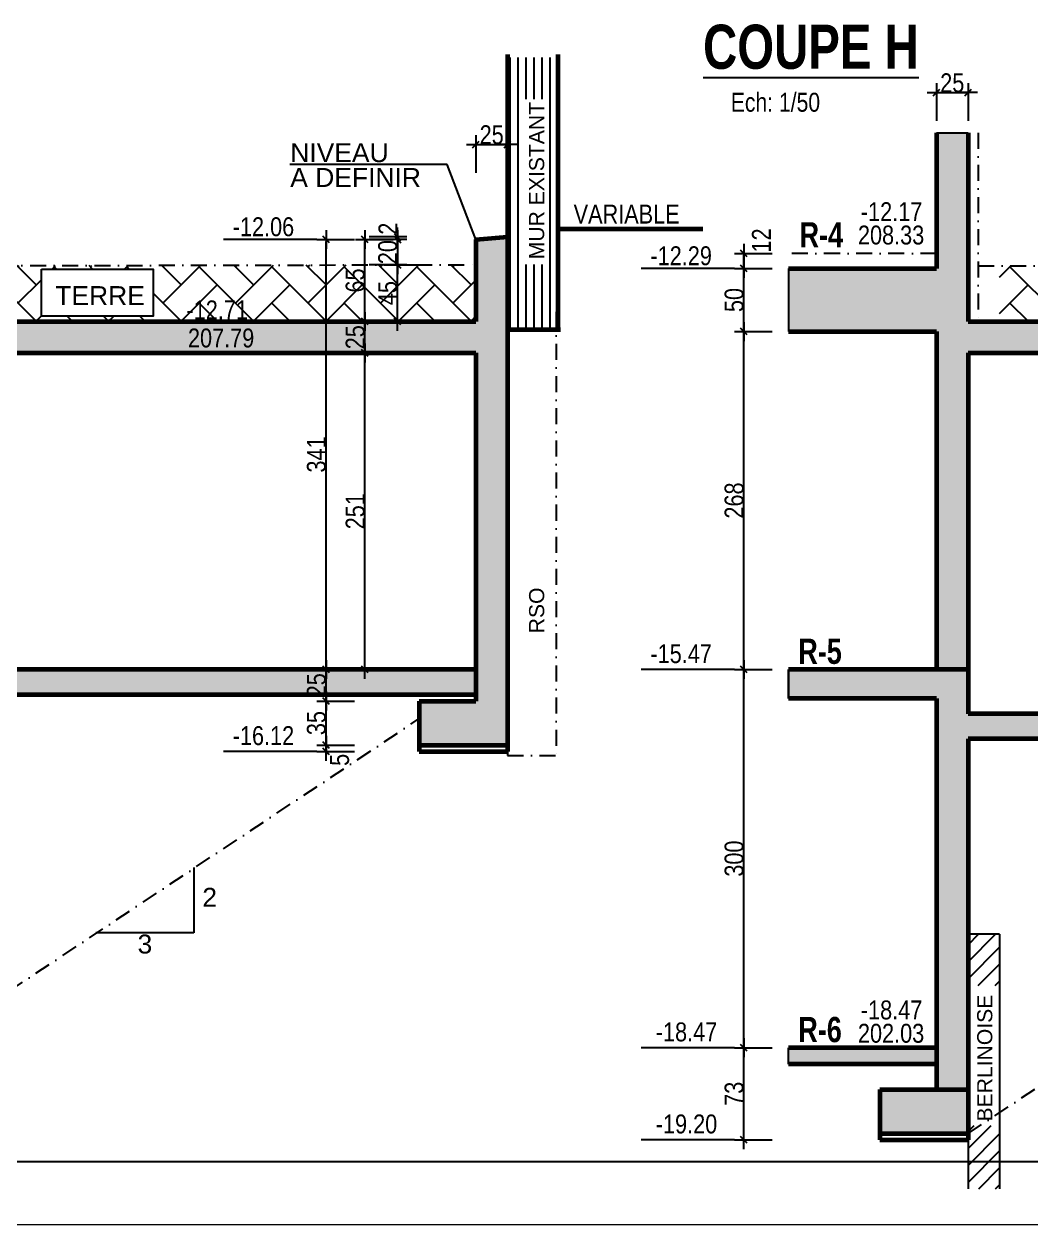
# Model space of a CAD drawing. Header units: millimetres. Extents: x 11663 to 22207, y 4553 to 8762.
# Drawn here: x 18006 to 18804, y 4553 to 5506 of the extents above; entities that cross this region are included whole.
import ezdxf
from ezdxf.enums import TextEntityAlignment as Align

# ---------------------------------------------------------------- set-up
doc = ezdxf.new("R2010")
doc.units = ezdxf.units.MM
doc.linetypes.add('TIRETPTX2', pattern=[50.8, 25.4, -12.7, 0, -12.7])
for name, color, linetype in [('01_cote_gen', 4, 'Continuous'), ('01_linteaux', 2, 'Continuous'), ('01_poch_BN', 9, 'Continuous'), ('01_poch_murs', 253, 'Continuous'), ('01_texte', 230, 'Continuous'), ('AA_COTES', 2, 'Continuous')]:
    doc.layers.add(name, color=color, linetype=linetype)
doc.layers.add('01_murs_coup', color=5, linetype='Continuous', lineweight=60)
doc.styles.add('ARIAL NA', font='ARIALN.TTF')
doc.styles.add('impact', font='impact.ttf')
doc.styles.add('MATTE_TXT', font='arial.ttf')
doc.styles.add('STYLE2', font='ARIALN.TTF')
doc.dimstyles.new('JB50', dxfattribs={"dimscale": 0.1, "dimtxt": 150, "dimasz": 15, "dimexe": 0.1, "dimexo": 0.1, "dimgap": 0.09, "dimtad": 1, "dimdec": 1, "dimdsep": 46, "dimtxsty": 'STYLE2', "dimblk1": 'BOND_G', "dimblk2": 'BOND_D', "dimsah": 1, "dimcen": 1.5, "dimdle": 0.01, "dimse1": 1, "dimse2": 1, "dimclrd": 4, "dimclre": 2, "dimclrt": 6, "dimazin": 2, "dimtfac": 2.333333, "dimtdec": 1, "dimtix": 1, "dimtmove": 2, "dimatfit": 3, "dimldrblk": 'BOND_G', "dimfxl": 1, "dimtolj": 1, "dimtzin": 0, "dimarcsym": 0})

# ---------------------------------------------------------------- blocks, each defined once
blk = doc.blocks.new('BOND_G')
at = {"layer": 'AA_COTES', "color": 0}
for p, q in [((0, -5), (0, 15)), ((5, 0), (-5, 0)), ((1.77, 1.77), (-1.77, -1.77))]:
    blk.add_line(p, q, dxfattribs=at)
blk = doc.blocks.new('BOND_D')
at = {"layer": 'AA_COTES', "color": 0}
for p, q in [((5, 0), (-5, 0)), ((-1.77, -1.77), (1.77, 1.77)), ((0, 5), (0, -15))]:
    blk.add_line(p, q, dxfattribs=at)
blk = doc.blocks.new('*D349')
at = {"layer": '01_cote_gen', "color": 4, "lineweight": -2, "transparency": 16777216}
blk.add_line((18245.09, 4970.4), (18245.09, 4992.42), dxfattribs=at)
at = {"layer": 'Defpoints', "color": 0, "transparency": 16777216}
for p in [(18245.09, 4993.92), (18267.59, 4993.92), (18318.83, 4968.9)]:
    blk.add_point(p, dxfattribs=at)
at = {"layer": '01_cote_gen', "color": 4, "lineweight": -2, "transparency": 16777216, "xscale": 1.5, "yscale": 1.5, "zscale": 1.5}
for name, p, rotation in [('BOND_D', (18245.09, 4993.92), 90), ('BOND_G', (18245.09, 4968.9), 270)]:
    blk.add_blockref(name, p, dxfattribs=dict(at, rotation=rotation))
at = {"layer": '01_cote_gen', "color": 6, "transparency": 16777216, "insert": (18237.42, 4981.41), "char_height": 15, "attachment_point": 5, "rotation": 90, "style": 'STYLE2'}
blk.add_mtext('\\A1;25', dxfattribs=at)
blk = doc.blocks.new('*D350')
at = {"layer": '01_cote_gen', "color": 4, "lineweight": -2, "transparency": 16777216}
blk.add_line((18245.09, 4935.39), (18245.09, 4967.4), dxfattribs=at)
at = {"layer": 'Defpoints', "color": 0, "transparency": 16777216}
for p in [(18245.09, 4968.9), (18318.83, 4968.9), (18318.83, 4933.89)]:
    blk.add_point(p, dxfattribs=at)
at = {"layer": '01_cote_gen', "color": 4, "lineweight": -2, "transparency": 16777216, "xscale": 1.5, "yscale": 1.5, "zscale": 1.5}
for name, p, rotation in [('BOND_D', (18245.09, 4968.9), 90), ('BOND_G', (18245.09, 4933.89), 270)]:
    blk.add_blockref(name, p, dxfattribs=dict(at, rotation=rotation))
at = {"layer": '01_cote_gen', "color": 6, "transparency": 16777216, "insert": (18237.42, 4951.4), "char_height": 15, "attachment_point": 5, "rotation": 90, "style": 'STYLE2'}
blk.add_mtext('\\A1;35', dxfattribs=at)
blk = doc.blocks.new('*D351')
at = {"layer": '01_cote_gen', "color": 4, "lineweight": -2, "transparency": 16777216}
blk.add_line((18365.33, 5410.26), (18387.33, 5410.26), dxfattribs=at)
at = {"layer": 'Defpoints', "color": 0, "transparency": 16777216}
for p in [(18388.83, 5410.26), (18363.83, 5334.92), (18388.83, 5336.92)]:
    blk.add_point(p, dxfattribs=at)
at = {"layer": '01_cote_gen', "color": 4, "lineweight": -2, "transparency": 16777216, "xscale": 1.5, "yscale": 1.5, "zscale": 1.5, "rotation": 180}
blk.add_blockref('BOND_G', (18363.83, 5410.26), dxfattribs=at)
at = {"layer": '01_cote_gen', "color": 4, "lineweight": -2, "transparency": 16777216, "xscale": 1.5, "yscale": 1.5, "zscale": 1.5}
blk.add_blockref('BOND_D', (18388.83, 5410.26), dxfattribs=at)
at = {"layer": '01_cote_gen', "color": 6, "transparency": 16777216, "insert": (18376.33, 5417.92), "char_height": 15, "attachment_point": 5, "style": 'STYLE2'}
blk.add_mtext('\\A1;25', dxfattribs=at)
blk = doc.blocks.new('*D352')
at = {"layer": '01_cote_gen', "color": 4, "lineweight": -2, "transparency": 16777216}
blk.add_line((18245.09, 4930.39), (18245.09, 4932.39), dxfattribs=at)
at = {"layer": 'Defpoints', "color": 0, "transparency": 16777216}
for p in [(18245.09, 4933.89), (18318.83, 4933.89), (18318.83, 4928.89)]:
    blk.add_point(p, dxfattribs=at)
at = {"layer": '01_cote_gen', "color": 4, "lineweight": -2, "transparency": 16777216, "xscale": 1.5, "yscale": 1.5, "zscale": 1.5}
for name, p, rotation in [('BOND_D', (18245.09, 4933.89), 90), ('BOND_G', (18245.09, 4928.89), 270)]:
    blk.add_blockref(name, p, dxfattribs=dict(at, rotation=rotation))
at = {"layer": '01_cote_gen', "color": 6, "transparency": 16777216, "insert": (18255.81, 4922.25), "char_height": 15, "attachment_point": 5, "rotation": 90, "style": 'STYLE2'}
blk.add_mtext('\\A1;5', dxfattribs=at)
blk = doc.blocks.new('*D301')
at = {"layer": '01_cote_gen', "color": 4, "lineweight": -2, "transparency": 16777216}
blk.add_line((18245.09, 4995.42), (18245.09, 5333.42), dxfattribs=at)
at = {"layer": 'Defpoints', "color": 0, "transparency": 16777216}
for p in [(18245.09, 5334.92), (18363.83, 5334.92), (18267.59, 4993.92)]:
    blk.add_point(p, dxfattribs=at)
at = {"layer": '01_cote_gen', "color": 4, "lineweight": -2, "transparency": 16777216, "xscale": 1.5, "yscale": 1.5, "zscale": 1.5}
for name, p, rotation in [('BOND_D', (18245.09, 5334.92), 90), ('BOND_G', (18245.09, 4993.92), 270)]:
    blk.add_blockref(name, p, dxfattribs=dict(at, rotation=rotation))
at = {"layer": '01_cote_gen', "color": 6, "transparency": 16777216, "insert": (18237.42, 5164.42), "char_height": 15, "attachment_point": 5, "rotation": 90, "style": 'STYLE2'}
blk.add_mtext('\\A1;341', dxfattribs=at)
blk = doc.blocks.new('*D302')
at = {"layer": '01_cote_gen', "color": 4, "lineweight": -2, "transparency": 16777216}
blk.add_line((18275.82, 5271.42), (18275.82, 5333.42), dxfattribs=at)
at = {"layer": 'Defpoints', "color": 0, "transparency": 16777216}
for p in [(18275.82, 5334.92), (18363.83, 5334.92), (18363.83, 5269.92)]:
    blk.add_point(p, dxfattribs=at)
at = {"layer": '01_cote_gen', "color": 4, "lineweight": -2, "transparency": 16777216, "xscale": 1.5, "yscale": 1.5, "zscale": 1.5}
for name, p, rotation in [('BOND_D', (18275.82, 5334.92), 90), ('BOND_G', (18275.82, 5269.92), 270)]:
    blk.add_blockref(name, p, dxfattribs=dict(at, rotation=rotation))
at = {"layer": '01_cote_gen', "color": 6, "transparency": 16777216, "insert": (18268.15, 5302.42), "char_height": 15, "attachment_point": 5, "rotation": 90, "style": 'STYLE2'}
blk.add_mtext('\\A1;65', dxfattribs=at)
blk = doc.blocks.new('*D303')
at = {"layer": '01_cote_gen', "color": 4, "lineweight": -2, "transparency": 16777216}
blk.add_line((18301.59, 5333.42), (18301.59, 5316.42), dxfattribs=at)
at = {"layer": 'Defpoints', "color": 0, "transparency": 16777216}
for p in [(18363.83, 5334.92), (18301.59, 5314.92), (18363.83, 5314.92)]:
    blk.add_point(p, dxfattribs=at)
at = {"layer": '01_cote_gen', "color": 4, "lineweight": -2, "transparency": 16777216, "xscale": 1.5, "yscale": 1.5, "zscale": 1.5}
for name, p, rotation in [('BOND_G', (18301.59, 5334.92), 90), ('BOND_D', (18301.59, 5314.92), 270)]:
    blk.add_blockref(name, p, dxfattribs=dict(at, rotation=rotation))
at = {"layer": '01_cote_gen', "color": 6, "transparency": 16777216, "insert": (18293.92, 5324.92), "char_height": 15, "attachment_point": 5, "rotation": 90, "style": 'STYLE2'}
blk.add_mtext('\\A1;20', dxfattribs=at)
blk = doc.blocks.new('*D304')
at = {"layer": '01_cote_gen', "color": 4, "lineweight": -2, "transparency": 16777216}
blk.add_line((18301.59, 5271.42), (18301.59, 5313.42), dxfattribs=at)
at = {"layer": 'Defpoints', "color": 0, "transparency": 16777216}
for p in [(18301.59, 5314.92), (18324.09, 5314.92), (18317.21, 5269.92)]:
    blk.add_point(p, dxfattribs=at)
at = {"layer": '01_cote_gen', "color": 4, "lineweight": -2, "transparency": 16777216, "xscale": 1.5, "yscale": 1.5, "zscale": 1.5}
for name, p, rotation in [('BOND_D', (18301.59, 5314.92), 90), ('BOND_G', (18301.59, 5269.92), 270)]:
    blk.add_blockref(name, p, dxfattribs=dict(at, rotation=rotation))
at = {"layer": '01_cote_gen', "color": 6, "transparency": 16777216, "insert": (18293.95, 5292.42), "char_height": 15, "attachment_point": 5, "rotation": 90, "style": 'STYLE2'}
blk.add_mtext('\\A1;45', dxfattribs=at)
blk = doc.blocks.new('*D305')
at = {"layer": '01_cote_gen', "color": 4, "lineweight": -2, "transparency": 16777216}
blk.add_line((18275.82, 5246.42), (18275.82, 5268.42), dxfattribs=at)
at = {"layer": 'Defpoints', "color": 0, "transparency": 16777216}
for p in [(18275.82, 5269.92), (18290.31, 5269.92), (18290.31, 5244.92)]:
    blk.add_point(p, dxfattribs=at)
at = {"layer": '01_cote_gen', "color": 4, "lineweight": -2, "transparency": 16777216, "xscale": 1.5, "yscale": 1.5, "zscale": 1.5}
for name, p, rotation in [('BOND_D', (18275.82, 5269.92), 90), ('BOND_G', (18275.82, 5244.92), 270)]:
    blk.add_blockref(name, p, dxfattribs=dict(at, rotation=rotation))
at = {"layer": '01_cote_gen', "color": 6, "transparency": 16777216, "insert": (18268.15, 5257.42), "char_height": 15, "attachment_point": 5, "rotation": 90, "style": 'STYLE2'}
blk.add_mtext('\\A1;25', dxfattribs=at)
blk = doc.blocks.new('*D306')
at = {"layer": '01_cote_gen', "color": 4, "lineweight": -2, "transparency": 16777216}
blk.add_line((18275.82, 4995.42), (18275.82, 5243.42), dxfattribs=at)
at = {"layer": 'Defpoints', "color": 0, "transparency": 16777216}
for p in [(18275.82, 5244.92), (18283.32, 5244.92), (18297.24, 4993.92)]:
    blk.add_point(p, dxfattribs=at)
at = {"layer": '01_cote_gen', "color": 4, "lineweight": -2, "transparency": 16777216, "xscale": 1.5, "yscale": 1.5, "zscale": 1.5}
for name, p, rotation in [('BOND_D', (18275.82, 5244.92), 90), ('BOND_G', (18275.82, 4993.92), 270)]:
    blk.add_blockref(name, p, dxfattribs=dict(at, rotation=rotation))
at = {"layer": '01_cote_gen', "color": 6, "transparency": 16777216, "insert": (18268.15, 5119.42), "char_height": 15, "attachment_point": 5, "rotation": 90, "style": 'STYLE2'}
blk.add_mtext('\\A1;251', dxfattribs=at)
blk = doc.blocks.new('*D212')
at = {"layer": '01_cote_gen', "color": 4, "lineweight": -2, "transparency": 16777216}
blk.add_line((18576.26, 5313.42), (18576.26, 5322.42), dxfattribs=at)
at = {"layer": 'Defpoints', "color": 0, "transparency": 16777216}
for p in [(18576.26, 5323.92), (18614.23, 5323.92), (18614.23, 5311.92)]:
    blk.add_point(p, dxfattribs=at)
at = {"layer": '01_cote_gen', "color": 4, "lineweight": -2, "transparency": 16777216, "xscale": 1.5, "yscale": 1.5, "zscale": 1.5}
for name, p, rotation in [('BOND_D', (18576.26, 5323.92), 90), ('BOND_G', (18576.26, 5311.92), 270)]:
    blk.add_blockref(name, p, dxfattribs=dict(at, rotation=rotation))
at = {"layer": '01_cote_gen', "color": 6, "transparency": 16777216, "insert": (18590.18, 5334.17), "char_height": 15, "attachment_point": 5, "rotation": 90, "style": 'STYLE2'}
blk.add_mtext('\\A1;12', dxfattribs=at)
blk = doc.blocks.new('*D215')
at = {"layer": '01_cote_gen', "color": 4, "lineweight": -2, "transparency": 16777216}
blk.add_line((18576.26, 4695.42), (18576.26, 4992.42), dxfattribs=at)
at = {"layer": 'Defpoints', "color": 0, "transparency": 16777216}
for p in [(18576.26, 4993.92), (18631.35, 4993.92), (18622.26, 4693.92)]:
    blk.add_point(p, dxfattribs=at)
at = {"layer": '01_cote_gen', "color": 4, "lineweight": -2, "transparency": 16777216, "xscale": 1.5, "yscale": 1.5, "zscale": 1.5}
for name, p, rotation in [('BOND_D', (18576.26, 4993.92), 90), ('BOND_G', (18576.26, 4693.92), 270)]:
    blk.add_blockref(name, p, dxfattribs=dict(at, rotation=rotation))
at = {"layer": '01_cote_gen', "color": 6, "transparency": 16777216, "insert": (18568.59, 4843.92), "char_height": 15, "attachment_point": 5, "rotation": 90, "style": 'STYLE2'}
blk.add_mtext('\\A1;300', dxfattribs=at)
blk = doc.blocks.new('*D216')
at = {"layer": '01_cote_gen', "color": 4, "lineweight": -2, "transparency": 16777216}
blk.add_line((18576.26, 4622.42), (18576.26, 4692.42), dxfattribs=at)
at = {"layer": 'Defpoints', "color": 0, "transparency": 16777216}
for p in [(18576.26, 4693.92), (18696.68, 4693.92), (18729.8, 4620.92)]:
    blk.add_point(p, dxfattribs=at)
at = {"layer": '01_cote_gen', "color": 4, "lineweight": -2, "transparency": 16777216, "xscale": 1.5, "yscale": 1.5, "zscale": 1.5}
for name, p, rotation in [('BOND_D', (18576.26, 4693.92), 90), ('BOND_G', (18576.26, 4620.92), 270)]:
    blk.add_blockref(name, p, dxfattribs=dict(at, rotation=rotation))
at = {"layer": '01_cote_gen', "color": 6, "transparency": 16777216, "insert": (18568.59, 4657.42), "char_height": 15, "attachment_point": 5, "rotation": 90, "style": 'STYLE2'}
blk.add_mtext('\\A1;73', dxfattribs=at)
blk = doc.blocks.new('*D217')
at = {"layer": '01_cote_gen', "color": 4, "lineweight": -2, "transparency": 16777216}
blk.add_line((18576.26, 5263.42), (18576.26, 5310.42), dxfattribs=at)
at = {"layer": 'Defpoints', "color": 0, "transparency": 16777216}
for p in [(18576.26, 5311.92), (18662.16, 5311.92), (18662.16, 5261.92)]:
    blk.add_point(p, dxfattribs=at)
at = {"layer": '01_cote_gen', "color": 4, "lineweight": -2, "transparency": 16777216, "xscale": 1.5, "yscale": 1.5, "zscale": 1.5}
for name, p, rotation in [('BOND_D', (18576.26, 5311.92), 90), ('BOND_G', (18576.26, 5261.92), 270)]:
    blk.add_blockref(name, p, dxfattribs=dict(at, rotation=rotation))
at = {"layer": '01_cote_gen', "color": 6, "transparency": 16777216, "insert": (18568.59, 5286.92), "char_height": 15, "attachment_point": 5, "rotation": 90, "style": 'STYLE2'}
blk.add_mtext('\\A1;50', dxfattribs=at)
blk = doc.blocks.new('*D218')
at = {"layer": '01_cote_gen', "color": 4, "lineweight": -2, "transparency": 16777216}
blk.add_line((18576.26, 4995.42), (18576.26, 5260.42), dxfattribs=at)
at = {"layer": 'Defpoints', "color": 0, "transparency": 16777216}
for p in [(18576.26, 5261.92), (18662.16, 5261.92), (18703.93, 4993.92)]:
    blk.add_point(p, dxfattribs=at)
at = {"layer": '01_cote_gen', "color": 4, "lineweight": -2, "transparency": 16777216, "xscale": 1.5, "yscale": 1.5, "zscale": 1.5}
for name, p, rotation in [('BOND_D', (18576.26, 5261.92), 90), ('BOND_G', (18576.26, 4993.92), 270)]:
    blk.add_blockref(name, p, dxfattribs=dict(at, rotation=rotation))
at = {"layer": '01_cote_gen', "color": 6, "transparency": 16777216, "insert": (18568.59, 5127.92), "char_height": 15, "attachment_point": 5, "rotation": 90, "style": 'STYLE2'}
blk.add_mtext('\\A1;268', dxfattribs=at)
blk = doc.blocks.new('*D309')
at = {"layer": '01_cote_gen', "color": 4, "lineweight": -2, "transparency": 16777216}
blk.add_line((18730.48, 5451.45), (18752.48, 5451.45), dxfattribs=at)
at = {"layer": 'Defpoints', "color": 0, "transparency": 16777216}
for p in [(18753.98, 5451.45), (18728.98, 5419.61), (18753.98, 5419.61)]:
    blk.add_point(p, dxfattribs=at)
at = {"layer": '01_cote_gen', "color": 4, "lineweight": -2, "transparency": 16777216, "xscale": 1.5, "yscale": 1.5, "zscale": 1.5, "rotation": 180}
blk.add_blockref('BOND_G', (18728.98, 5451.45), dxfattribs=at)
at = {"layer": '01_cote_gen', "color": 4, "lineweight": -2, "transparency": 16777216, "xscale": 1.5, "yscale": 1.5, "zscale": 1.5}
blk.add_blockref('BOND_D', (18753.98, 5451.45), dxfattribs=at)
at = {"layer": '01_cote_gen', "color": 6, "transparency": 16777216, "insert": (18741.48, 5459.11), "char_height": 15, "attachment_point": 5, "style": 'STYLE2'}
blk.add_mtext('\\A1;25', dxfattribs=at)
blk = doc.blocks.new('*D600')
at = {"layer": '01_poch_murs', "color": 4, "lineweight": -2, "transparency": 16777216}
for p, q in [((18301.59, 5338.42), (18301.59, 5339.92)), ((18301.59, 5334.92), (18301.59, 5336.92)), ((18301.59, 5333.42), (18301.59, 5331.92))]:
    blk.add_line(p, q, dxfattribs=at)
at = {"layer": 'Defpoints', "color": 0, "transparency": 16777216}
for p in [(18301.59, 5336.92), (18363.83, 5334.92, 9.99), (18388.83, 5336.92, 9.99)]:
    blk.add_point(p, dxfattribs=at)
at = {"layer": '01_poch_murs', "color": 4, "lineweight": -2, "transparency": 16777216, "xscale": 1.5, "yscale": 1.5, "zscale": 1.5}
for name, p, rotation in [('BOND_D', (18301.59, 5336.92), 270), ('BOND_G', (18301.59, 5334.92), 90)]:
    blk.add_blockref(name, p, dxfattribs=dict(at, rotation=rotation))
at = {"layer": '01_poch_murs', "color": 6, "transparency": 16777216, "insert": (18294.05, 5343.49), "char_height": 15, "attachment_point": 5, "rotation": 90, "style": 'STYLE2'}
blk.add_mtext('\\A1;2', dxfattribs=at)

msp = doc.modelspace()

# ---------------------------------------------------------------- hatches: boundary and pattern name
at = {"layer": '01_poch_BN'}
h = msp.add_hatch(color=256, dxfattribs=at)
h.dxf.hatch_style = 1
h.paths.add_polyline_path([(18388.83, 5331.92), (18388.83, 5336.92), (18363.83, 5334.92), (18363.83, 5329.92), (18363.83, 5269.92), (17823.83, 5269.92), (17823.83, 5419.61), (17798.83, 5419.61), (17798.83, 5311.92), (17681.41, 5311.92), (17681.41, 5261.92), (17763.83, 5261.92), (17763.83, 5241.92), (17798.83, 5241.92), (17823.83, 5241.92), (17823.83, 5244.92), (18363.83, 5244.92), (18363.83, 4968.9), (18318.83, 4968.9), (18318.83, 4933.89), (18388.83, 4933.89)])
h.paths.add_polyline_path([(18363.83, 4993.92), (17681.41, 4993.92), (17681.41, 4970.92), (17798.83, 4970.92), (17798.83, 4660.92), (17823.83, 4660.92), (17823.83, 4973.92), (18363.83, 4973.92)])
h.paths.add_polyline_path([(17798.83, 4693.92), (17681.41, 4693.92), (17681.41, 4680.92), (17798.83, 4680.92)], flags=17)
h.paths.add_polyline_path([(17823.83, 4660.92), (17753.83, 4660.92), (17753.83, 4625.92), (17823.83, 4625.92)])
h = msp.add_hatch(color=256, dxfattribs=at)
h.dxf.hatch_style = 1
h.paths.add_polyline_path([(17823.83, 5419.61), (17798.83, 5419.61), (17798.83, 5311.92), (17681.41, 5311.92), (17681.41, 5261.92), (17763.83, 5261.92), (17763.83, 5241.92), (17798.83, 5241.92), (17823.83, 5241.92), (17823.83, 5244.92), (18363.83, 5244.92), (18363.83, 4968.9), (18318.83, 4968.9), (18318.83, 4933.89), (18388.83, 4933.89), (18388.83, 5331.92), (18363.83, 5329.92), (18363.83, 5269.92), (17823.83, 5269.92)])
h.paths.add_polyline_path([(17823.83, 4973.92), (18363.83, 4973.92), (18363.83, 4993.92), (17681.41, 4993.92), (17681.41, 4970.92), (17798.83, 4970.92), (17798.83, 4660.92), (17823.83, 4660.92)])
h.paths.add_polyline_path([(17823.83, 4660.92), (17798.83, 4660.92), (17753.83, 4660.92), (17753.83, 4625.92), (17823.83, 4625.92)])
h.paths.add_polyline_path([(17798.83, 4693.92), (17681.41, 4693.92), (17681.41, 4680.92), (17798.83, 4680.92)], flags=17)
h = msp.add_hatch(color=256, dxfattribs=at)
h.dxf.hatch_style = 1
h.paths.add_polyline_path([(18753.98, 5419.61), (18728.98, 5419.61), (18728.98, 5311.92), (18611.56, 5311.92), (18611.56, 5261.92), (18728.98, 5261.92), (18728.98, 4993.92), (18753.98, 4993.92), (18753.98, 5244.92), (19293.98, 5244.92), (19293.98, 4958.84), (18753.98, 4958.84), (18753.98, 4993.92), (18611.56, 4993.92), (18611.56, 4970.92), (18728.98, 4970.92), (18728.98, 4660.92), (18753.98, 4660.92), (18753.98, 4938.84), (19293.98, 4938.84), (19293.98, 4912.92), (19248.98, 4912.92), (19248.98, 4877.92), (19318.98, 4877.92), (19318.98, 5269.89), (19318.98, 5331.92), (19293.98, 5329.92), (19293.98, 5269.92), (18753.98, 5269.92)])
h.paths.add_polyline_path([(18753.98, 4660.92), (18728.98, 4660.92), (18683.98, 4660.92), (18683.98, 4625.92), (18753.98, 4625.92)])
h.paths.add_polyline_path([(18728.98, 4693.92), (18611.56, 4693.92), (18611.56, 4680.92), (18728.98, 4680.92)], flags=17)
at = {"layer": '01_poch_murs'}
h = msp.add_hatch(dxfattribs=at)
h.set_pattern_fill('ANSI31', color=256, scale=2, angle=45)
h.set_pattern_definition([(90, (-3853.0515, 3722.5814), (-6.35, 1e-15), [])])
h.paths.add_polyline_path([(18428.83, 5479.34), (18388.83, 5479.34), (18388.83, 5263.42), (18428.83, 5263.42)])
h.paths.add_polyline_path([(18419.26, 5315.21), (18419.26, 5446.22), (18400.64, 5446.22), (18400.64, 5315.21)], flags=16)
h = msp.add_hatch(dxfattribs=at)
h.set_pattern_fill('AR-HBONE', color=256, scale=0.2)
h.set_pattern_definition([(45, (5988.752, 5112.083), (3e-15, 28.73682), [60.96, -20.32]), (135, (6003.12, 5126.451), (3e-15, 28.73682), [60.96, -20.32])])
h.paths.add_polyline_path([(18363.83, 5314.92), (17848.83, 5313.95), (17848.83, 5269.92), (18363.83, 5269.92)])
h.paths.add_polyline_path([(18107.88, 5274.24), (18019.29, 5274.24), (18019.29, 5311.53), (18107.88, 5311.53)], flags=16)
h.paths.add_polyline_path([(18252.95, 5272.15), (18252.95, 5313.1), (18221.72, 5313.1), (18221.72, 5272.15)], flags=24)
h.paths.add_polyline_path([(17932.39, 5293.7), (18004.15, 5293.7), (18004.15, 5316.68), (17932.39, 5316.68)], flags=9)
h.paths.add_polyline_path([(18130.62, 5267.84), (18197.56, 5267.84), (18197.56, 5290.43), (18130.62, 5290.43)], flags=9)
h.paths.add_polyline_path([(18026.58, 5279.18), (18105.1, 5279.18), (18105.1, 5301.68), (18026.58, 5301.68)], flags=8)
h = msp.add_hatch(dxfattribs=at)
h.set_pattern_fill('AR-HBONE', color=256, scale=0.2)
h.set_pattern_definition([(45, (6918.899, 5112.083), (3e-15, 28.73682), [60.96, -20.32]), (135, (6933.267, 5126.451), (3e-15, 28.73682), [60.96, -20.32])])
h.paths.add_polyline_path([(19293.98, 5314.92), (18778.98, 5313.95), (18778.98, 5269.92), (19293.98, 5269.92)])
h.paths.add_polyline_path([(19038.03, 5274.24), (18949.43, 5274.24), (18949.43, 5311.53), (19038.03, 5311.53)], flags=16)
h.paths.add_polyline_path([(19183.1, 5272.15), (19183.1, 5313.1), (19151.87, 5313.1), (19151.87, 5272.15)], flags=24)
h.paths.add_polyline_path([(18862.54, 5293.7), (18934.29, 5293.7), (18934.29, 5316.68), (18862.54, 5316.68)], flags=9)
h.paths.add_polyline_path([(19060.76, 5267.84), (19127.71, 5267.84), (19127.71, 5290.43), (19060.76, 5290.43)], flags=9)
h.paths.add_polyline_path([(18956.73, 5279.18), (19035.25, 5279.18), (19035.25, 5301.68), (18956.73, 5301.68)], flags=8)
h = msp.add_hatch(dxfattribs=at)
h.set_pattern_fill('ANSI31', color=256, scale=3)
h.set_pattern_definition([(45, (7097.735, 3222.184), (-6.735192, 6.735192), [])])
h.paths.add_polyline_path([(18778.98, 4783.92), (18753.98, 4783.92), (18753.98, 4743.22), (18778.98, 4743.22)])
h.paths.add_polyline_path([(18776.54, 4632.3), (18757.92, 4632.3)], flags=16)
h.paths.add_polyline_path([(18753.98, 4582.02), (18778.98, 4582.02), (18778.98, 4632.3), (18753.98, 4632.3)])

# ---------------------------------------------------------------- linework, layer by layer
at = {"layer": '01_linteaux', "linetype": 'TIRETPTX2', "ltscale": 0.5}
for p, q in [((18761.98, 5419.61, 9.99), (18761.98, 5269.92, 9.99)), ((17831.83, 5313.92, 9.99), (18363.83, 5314.92, 9.99)), ((18728.98, 5323.92, 9.99), (18611.56, 5323.92, 9.99)), ((18761.98, 5313.92, 9.99), (19293.98, 5314.92, 9.99)), ((18427.52, 5277.63, 517158685.49), (18427.52, 4925.72, 517158675.09)), ((17823.83, 4625.92, 9.99), (18318.83, 4954.92, 9.99)), ((18388.83, 4928.89, 9.99), (18388.83, 4925.72, 517158675.09)), ((18388.83, 4925.72, 517158675.09), (18428.83, 4925.72, 517158675.09)), ((18753.98, 4625.92, 9.99), (19091.55, 4850.29, 9.99))]:
    msp.add_line(p, q, dxfattribs=at)
at = {"layer": '01_linteaux'}
for p, q in [((18778.98, 4783.92, 9.99), (18753.98, 4783.92, 9.99)), ((18778.98, 4783.92, 9.99), (18778.98, 4582.02, 9.99)), ((18753.98, 4620.92, 9.99), (18753.98, 4582.02, 9.99))]:
    msp.add_line(p, q, dxfattribs=at)
at = {"layer": '01_murs_coup'}
for p, q in [((18388.83, 5481.67, 9.99), (18388.83, 5263.42, 9.99)), ((18428.83, 5481.67, 9.99), (18428.83, 5263.42, 9.99)), ((18728.98, 5419.61, 9.99), (18728.98, 5311.92, 9.99)), ((18753.98, 5419.61, 9.99), (18753.98, 5269.92, 9.99)), ((18430.83, 5343.42, 9.99), (18543.72, 5343.42, 9.99)), ((18363.83, 5334.92, 9.99), (18388.83, 5336.92, 9.99)), ((18363.83, 5334.92, 9.99), (18363.83, 5269.92, 9.99)), ((18388.83, 5336.92, 9.99), (18388.83, 4928.89, 9.99)), ((18611.56, 5311.92, 9.99), (18728.98, 5311.92, 9.99)), ((17823.83, 5269.92, 9.99), (18363.83, 5269.92, 9.99)), ((18753.98, 5269.92, 9.99), (19293.98, 5269.92, 9.99)), ((18390.83, 5263.42, 9.99), (18430.83, 5263.42, 9.99)), ((18611.56, 5261.92, 9.99), (18728.98, 5261.92, 9.99)), ((18728.98, 5261.92, 9.99), (18728.98, 4993.92, 9.99)), ((17823.83, 5244.92, 9.99), (18363.83, 5244.92, 9.99)), ((18363.83, 5244.92, 9.99), (18363.83, 4968.9, 9.99)), ((18753.98, 5244.92, 9.99), (18753.98, 4958.84, 9.99)), ((18753.98, 5244.92, 9.99), (19293.98, 5244.92, 9.99)), ((18753.98, 5244.92, 9.99), (18753.98, 5241.92, 9.99)), ((18363.83, 4993.92, 9.99), (17681.41, 4993.92, 9.99)), ((18753.98, 4993.92, 9.99), (18611.56, 4993.92, 9.99)), ((18363.83, 4973.92, 9.99), (17823.83, 4973.92, 9.99)), ((18318.83, 4968.9, 9.99), (18363.83, 4968.9, 9.99)), ((18318.83, 4968.9, 9.99), (18318.83, 4928.89, 9.99)), ((18728.98, 4970.92, 9.99), (18611.56, 4970.92, 9.99)), ((18728.98, 4970.92, 9.99), (18728.98, 4660.92, 9.99)), ((19293.98, 4958.84, 9.99), (18753.98, 4958.84, 9.99)), ((18318.83, 4933.89, 9.99), (18388.83, 4933.89, 9.99)), ((18753.98, 4938.84, 9.99), (18753.98, 4660.92, 9.99)), ((19293.98, 4938.84, 9.99), (18753.98, 4938.84, 9.99)), ((18318.83, 4928.89, 9.99), (18388.83, 4928.89, 9.99)), ((18728.98, 4693.92, 9.99), (18611.56, 4693.92, 9.99)), ((18728.98, 4680.92, 9.99), (18611.56, 4680.92, 9.99)), ((18683.98, 4660.92, 9.99), (18753.98, 4660.92, 9.99)), ((18683.98, 4660.92, 9.99), (18683.98, 4620.92, 9.99)), ((18753.98, 4660.92, 9.99), (18753.98, 4620.92, 9.99)), ((18683.98, 4625.92, 9.99), (18753.98, 4625.92, 9.99)), ((18683.98, 4620.92, 9.99), (18753.98, 4620.92, 9.99))]:
    msp.add_line(p, q, dxfattribs=at)
at = {"layer": '01_murs_coup', "linetype": 'Continuous', "lineweight": 5}
msp.add_line((21156.96, 4553.36), (11662.74, 4553.36), dxfattribs=at)
at = {"layer": '01_murs_coup', "const_width": 3, "elevation": 9.99}
msp.add_lwpolyline([(18430.83, 5343.42), (18543.72, 5343.42)], dxfattribs=at)
at = {"layer": '01_poch_BN'}
for p, q in [((18728.98, 5419.61, 9.99), (18753.98, 5419.61, 9.99)), ((18611.56, 5311.92, 9.99), (18611.56, 5261.92, 9.99)), ((18611.56, 4970.92, 9.99), (18611.56, 4993.92, 9.99)), ((18611.56, 4680.92, 9.99), (18611.56, 4693.92, 9.99))]:
    msp.add_line(p, q, dxfattribs=at)
at = {"layer": '01_poch_murs'}
for p, q in [((18728.98, 5419.61, 9.99), (18753.98, 5419.61, 9.99)), ((18611.56, 5311.92, 9.99), (18611.56, 5261.92, 9.99)), ((18611.56, 4993.92, 9.99), (18611.56, 4970.92, 9.99)), ((18611.56, 4680.92, 9.99), (18611.56, 4693.92, 9.99))]:
    msp.add_line(p, q, dxfattribs=at)
at = {"layer": '01_texte'}
for p, q in [((18341.08, 5394.3, 9.99), (18216.19, 5394.3, 9.99)), ((18363.83, 5334.92, 9.99), (18341.08, 5394.3, 9.99)), ((18237.59, 5334.92, 9.99), (18163.79, 5334.92, 9.99)), ((18568.76, 5311.92, 9.99), (18494.96, 5311.92, 9.99)), ((18568.76, 4993.92, 9.99), (18494.96, 4993.92, 9.99)), ((18237.59, 4928.89, 9.99), (18163.79, 4928.89, 9.99)), ((18140.13, 4836.79, 9.99), (18140.13, 4785.08, 9.99)), ((18140.13, 4785.08, 9.99), (18062.57, 4785.08, 9.99)), ((18568.76, 4693.92, 9.99), (18494.96, 4693.92, 9.99)), ((18568.76, 4620.92, 9.99), (18494.96, 4620.92, 9.99)), ((21156.96, 4603.36), (11712.74, 4603.36))]:
    msp.add_line(p, q, dxfattribs=at)
at = {"layer": '01_texte', "elevation": 9.99}
msp.add_lwpolyline([(18019.29, 5311.53), (18107.88, 5311.53), (18107.88, 5274.24), (18019.29, 5274.24)], close=True, dxfattribs=at)

# ---------------------------------------------------------------- texts
at = {"layer": '01_texte', "style": 'impact'}
msp.add_text('%%UCOUPE H', height=35, dxfattribs=at).set_placement((18629.42, 5459.8, 9.99), align=Align.BOTTOM_CENTER)
at = {"layer": '01_texte', "style": 'MATTE_TXT', "width": 0.8}
msp.add_text('Ech: 1/50', height=15, dxfattribs=at).set_placement((18601.29, 5431.78, 9.99), align=Align.BOTTOM_CENTER)
at = {"layer": '01_texte', "style": 'MATTE_TXT'}
for s, p in [('MUR EXISTANT', (18417.95, 5319.24, 9.99)), ('RSO', (18417.95, 5022.61, 9.99)), ('BERLINOISE', (18773.23, 4635.4, 9.99))]:
    msp.add_text(s, height=12, rotation=90, dxfattribs=at).set_placement(p)
at = {"layer": '01_texte'}
for s, height, style, p in [('NIVEAU', 15, 'MATTE_TXT', (18216.64, 5396.31, 9.99)), ('A DEFINIR', 15, 'MATTE_TXT', (18216.64, 5376.62, 9.99)), ('VARIABLE', 15, 'ARIAL NA', (18441.31, 5347.58, 9.99)), ('-12.17', 15, 'ARIAL NA', (18669.01, 5349.49, 9.99)), ('-12.06', 15, 'ARIAL NA', (18171.02, 5337.54, 9.99)), ('R-4', 20, 'impact', (18620.4, 5328.66, 9.99)), ('208.33', 15, 'ARIAL NA', (18666.7, 5330.98, 9.99)), ('-12.29', 15, 'ARIAL NA', (18502.2, 5314.54, 9.99)), ('TERRE', 15, 'MATTE_TXT', (18030.33, 5282.93, 9.99)), ('-12.71', 15, 'ARIAL NA', (18134.38, 5271.6, 9.99)), ('207.79', 15, 'ARIAL NA', (18135.54, 5249.34, 9.99)), ('-15.47', 15, 'ARIAL NA', (18502.2, 4998.99, 9.99)), ('R-5', 20, 'impact', (18619.37, 4998.35, 9.99)), ('-16.12', 15, 'ARIAL NA', (18171.02, 4933.96, 9.99)), ('2', 15, 'MATTE_TXT', (18146.92, 4805.75, 9.99)), ('3', 15, 'MATTE_TXT', (18095.57, 4768.66, 9.99)), ('-18.47', 15, 'ARIAL NA', (18669.01, 4716.41, 9.99)), ('R-6', 20, 'impact', (18619.37, 4698.35, 9.99)), ('-18.47', 15, 'ARIAL NA', (18506.43, 4698.99, 9.99)), ('202.03', 15, 'ARIAL NA', (18666.7, 4697.91, 9.99)), ('-19.20', 15, 'ARIAL NA', (18506.43, 4625.99, 9.99))]:
    msp.add_text(s, height=height, dxfattribs=dict(at, style=style)).set_placement(p)

# ---------------------------------------------------------------- dimensions: what is measured, and where the dimension line sits
at = {"layer": '01_cote_gen'}
for base, p1, p2, picture, middle in [((18753.98, 5451.45, 9.99), (18728.98, 5419.61, 9.99), (18753.98, 5419.61, 9.99), '*D309', (18741.48, 5459.11, 9.99)), ((18388.83, 5410.26, 9.99), (18363.83, 5334.92, 9.99), (18388.83, 5336.92, 9.99), '*D351', (18376.33, 5417.92, 9.99))]:
    dim = msp.add_linear_dim(base=base, p1=p1, p2=p2, dimstyle='JB50', dxfattribs=at)
    dim.commit()
    dim.dimension.update_dxf_attribs({"geometry": picture, "text_midpoint": middle})
for base, p1, p2, picture, middle in [((18576.26, 5323.92, 9.99), (18614.23, 5311.92, 9.99), (18614.23, 5323.92, 9.99), '*D212', (18590.18, 5334.17, 9.99)), ((18245.09, 4933.89, 9.99), (18318.83, 4928.89, 9.99), (18318.83, 4933.89, 9.99), '*D352', (18255.81, 4922.25, 9.99))]:
    dim = msp.add_linear_dim(base=base, p1=p1, p2=p2, angle=90, dimstyle='JB50', dxfattribs=at)
    dim.commit()
    dim.dimension.update_dxf_attribs({"geometry": picture, "text_midpoint": middle, "dimtype": 160})
for base, p1, p2, picture, middle in [((18245.09, 5334.92, 9.99), (18267.59, 4993.92, 9.99), (18363.83, 5334.92, 9.99), '*D301', (18237.42, 5164.42, 9.99)), ((18275.82, 5334.92, 9.99), (18363.83, 5269.92, 9.99), (18363.83, 5334.92, 9.99), '*D302', (18268.15, 5302.42, 9.99)), ((18301.59, 5314.92, 9.99), (18363.83, 5334.92, 9.99), (18363.83, 5314.92, 9.99), '*D303', (18293.92, 5324.92, 9.99)), ((18301.59, 5314.92, 9.99), (18317.21, 5269.92, 9.99), (18324.09, 5314.92, 9.99), '*D304', (18293.95, 5292.42, 9.99)), ((18576.26, 5311.92, 9.99), (18662.16, 5261.92, 9.99), (18662.16, 5311.92, 9.99), '*D217', (18568.59, 5286.92, 9.99)), ((18275.82, 5269.92, 9.99), (18290.31, 5244.92, 9.99), (18290.31, 5269.92, 9.99), '*D305', (18268.15, 5257.42, 9.99)), ((18576.26, 5261.92, 9.99), (18703.93, 4993.92, 9.99), (18662.16, 5261.92, 9.99), '*D218', (18568.59, 5127.92, 9.99)), ((18275.82, 5244.92, 9.99), (18297.24, 4993.92, 9.99), (18283.32, 5244.92, 9.99), '*D306', (18268.15, 5119.42, 9.99)), ((18245.09, 4993.92, 9.99), (18318.83, 4968.9, 9.99), (18267.59, 4993.92, 9.99), '*D349', (18237.42, 4981.41, 9.99)), ((18576.26, 4993.92, 9.99), (18622.26, 4693.92, 9.99), (18631.35, 4993.92, 9.99), '*D215', (18568.59, 4843.92, 9.99)), ((18245.09, 4968.9, 9.99), (18318.83, 4933.89, 9.99), (18318.83, 4968.9, 9.99), '*D350', (18237.42, 4951.4, 9.99)), ((18576.26, 4693.92, 9.99), (18729.8, 4620.92, 9.99), (18696.68, 4693.92, 9.99), '*D216', (18568.59, 4657.42, 9.99))]:
    dim = msp.add_linear_dim(base=base, p1=p1, p2=p2, angle=90, dimstyle='JB50', dxfattribs=at)
    dim.commit()
    dim.dimension.update_dxf_attribs({"geometry": picture, "text_midpoint": middle})
at = {"layer": '01_poch_murs'}
dim = msp.add_linear_dim(base=(18301.59, 5336.92), p1=(18363.83, 5334.92, 9.99), p2=(18388.83, 5336.92, 9.99), angle=90, dimstyle='JB50', dxfattribs=at)
dim.commit()
dim.dimension.update_dxf_attribs({"geometry": '*D600', "text_midpoint": (18294.05, 5343.49), "dimtype": 160})

doc.saveas('drawing.dxf')
